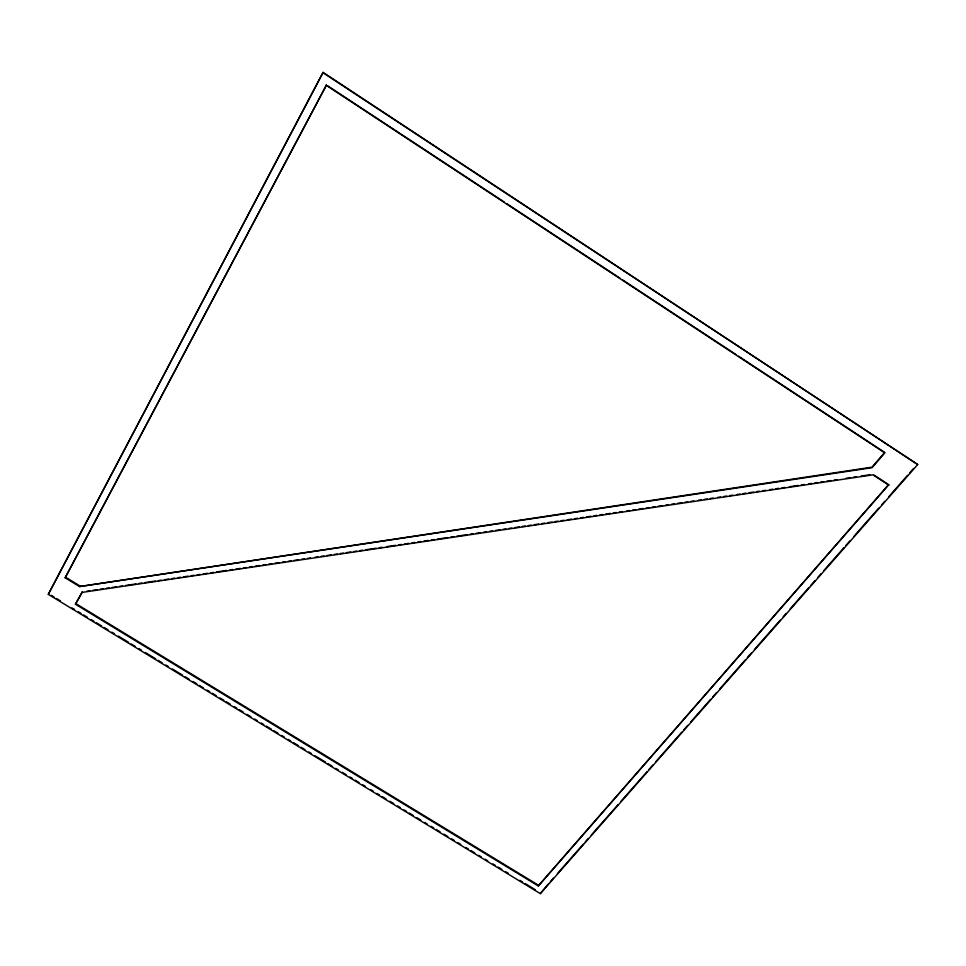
<?xml version="1.0" encoding="UTF-8"?>
<svg xmlns="http://www.w3.org/2000/svg" width="966" height="966" viewBox="0 0 966 966"><rect width="100%" height="100%" fill="white"/><g stroke="black" fill="none" stroke-linecap="round" stroke-linejoin="round"><path stroke-width="1.45" d="M540.332 893.622L917.7 464.537L323.103 72.378L48.3 594.356L540.332 893.622L548.422 883.83M75.445 604.221L82.303 591.917L75.445 604.221L538.303 885.967L888.684 484.678L874.097 475.115M323.103 72.378L48.3 594.356M65.157 577.801L326.46 85.032L65.157 577.801L79.538 586.567L872.105 467.689L884.832 452.909L326.085 85.213M79.538 586.567L871.96 467.17L884.675 452.39L738.507 356.188M538.303 885.967L888.684 484.678M550.415 881.56L553.397 878.166M557.382 873.638L583.247 844.224M585.239 841.954L588.222 838.56M591.204 835.167L618.071 804.618M621.053 801.225L646.918 771.798M648.91 769.54L652.883 765.012M655.866 761.619L681.742 732.192M683.723 729.934L687.707 725.406M690.69 722.013L710.59 699.372M712.582 697.114L716.555 692.586M719.537 689.193L745.402 659.766M747.394 657.508L751.379 652.98M754.361 649.587L780.226 620.172M783.209 616.767L786.191 613.374M790.176 608.846L809.073 587.352M811.066 585.082L815.05 580.566M818.033 577.161L821.015 573.768M823.998 570.375L843.898 547.746M845.89 545.476L849.863 540.96M853.847 536.432L878.722 508.14M881.704 504.747L884.687 501.354M888.672 496.826L907.569 475.32M909.561 473.062L913.534 468.534M86.783 591.252L89.766 590.806M92.748 590.359L97.216 589.695M100.198 589.248L103.193 588.813M106.175 588.366L109.158 587.92M112.141 587.473L116.608 586.809M119.591 586.362L122.573 585.927M125.568 585.481L136.001 583.923M138.983 583.488L141.966 583.041M144.948 582.595L155.393 581.037M158.376 580.602L161.358 580.155M164.341 579.709L168.821 579.045M171.803 578.598L174.786 578.163M177.768 577.716L180.751 577.27M183.733 576.823L188.213 576.159M191.196 575.712L194.178 575.277M197.161 574.83L200.143 574.384M203.126 573.937L207.605 573.273M210.588 572.838L213.571 572.391M216.553 571.944L226.998 570.387M229.98 569.952L232.963 569.505M235.946 569.059L240.413 568.394M243.408 567.948L246.39 567.513M249.373 567.066L252.355 566.619M255.338 566.173L259.806 565.508M262.788 565.062L265.783 564.627M268.765 564.18L271.748 563.733M274.73 563.287L279.198 562.623M282.181 562.188L285.163 561.741M288.158 561.294L291.14 560.848M294.123 560.413L298.591 559.737M301.573 559.302L304.556 558.855M307.538 558.408L310.533 557.962M315.001 557.297L317.983 556.863M320.966 556.416L323.948 555.969M326.931 555.522L331.41 554.858M334.393 554.412L337.375 553.977M340.358 553.53L343.341 553.083M346.323 552.637L350.803 551.972M353.785 551.538L356.768 551.091M359.75 550.644L362.733 550.197M365.716 549.763L376.16 548.205M379.143 547.758L382.125 547.311M386.605 546.647L395.553 545.319M398.535 544.872L401.518 544.438M404.5 543.991L408.98 543.327M411.963 542.88L414.945 542.433M417.928 541.986L420.91 541.552M423.893 541.105L428.373 540.441M431.355 539.994L434.338 539.547M437.32 539.113L447.753 537.555M450.748 537.108L453.73 536.661M456.713 536.227L467.146 534.669M470.128 534.222L473.123 533.787M476.105 533.341L480.573 532.677M483.555 532.23L486.538 531.783M489.52 531.336L492.503 530.902M495.486 530.455L499.965 529.791M502.948 529.344L505.93 528.897M508.913 528.462L511.895 528.016M514.878 527.569L519.358 526.905M522.34 526.458L525.323 526.011M528.305 525.576L531.288 525.13M534.27 524.683L538.75 524.019M541.733 523.572L544.715 523.137M547.698 522.691L552.178 522.026M555.16 521.58L558.143 521.133M561.125 520.686L564.108 520.251M567.09 519.805L571.57 519.14M574.553 518.694L577.535 518.247M580.518 517.812L583.5 517.365M586.483 516.919L590.963 516.255M593.945 515.808L596.928 515.361M599.91 514.926L602.893 514.48M605.875 514.033L610.343 513.369M613.338 512.922L616.32 512.487M619.303 512.04L622.285 511.594M626.753 510.929L629.735 510.483M632.718 510.036L635.713 509.601M638.695 509.154L643.163 508.49M646.145 508.044L649.128 507.597M652.11 507.162L655.093 506.715M658.075 506.269L662.555 505.604M665.538 505.158L668.52 504.711M671.503 504.276L674.485 503.829M677.468 503.383L681.948 502.718M684.93 502.272L687.913 501.837M690.895 501.39L693.878 500.943M698.358 500.279L701.34 499.833M704.323 499.386L707.305 498.951M710.288 498.504L713.27 498.058M717.75 497.393L720.733 496.947M723.715 496.512L726.698 496.065M729.68 495.618L732.663 495.172M737.143 494.507L740.125 494.061M743.108 493.626L746.09 493.179M749.073 492.732L753.552 492.068M756.535 491.622L759.518 491.187M762.5 490.74L765.483 490.293M769.95 489.629L772.933 489.182M775.927 488.736L778.91 488.301M781.892 487.854L784.875 487.407M789.343 486.743L798.302 485.415M801.285 484.968L804.267 484.521M808.735 483.857L811.718 483.411M814.7 482.976L817.683 482.529M820.665 482.082L823.66 481.636M826.642 481.201L831.11 480.537M834.093 480.09L837.075 479.643M846.035 478.315L850.503 477.651M853.485 477.204L856.468 476.757M860.947 476.093L869.895 474.765M81.808 592.46L873.023 474.849L888.841 485.222M75.94 603.665L538.436 885.218M51.391 595.37L53.963 596.94M56.535 598.509L60.399 600.852M71.979 607.904L74.551 609.461M78.415 611.816L80.987 613.386M83.571 614.944L87.423 617.298M91.287 619.641L93.859 621.21M96.431 622.78L101.587 625.908M104.159 627.477L108.023 629.82M111.875 632.175L114.459 633.732M118.311 636.087L128.611 642.354M131.183 643.911L135.047 646.266M138.911 648.609L141.483 650.178M145.347 652.521L155.635 658.788M158.219 660.358L162.071 662.7M165.935 665.055L168.507 666.625M172.371 668.967L182.671 675.234M185.243 676.792L189.107 679.146M192.971 681.489L196.822 683.843M199.394 685.413L203.258 687.756M207.122 690.11L209.694 691.668M212.266 693.238L216.13 695.592M219.994 697.935L223.858 700.29M226.43 701.847L230.294 704.202M234.146 706.544L236.73 708.114M239.302 709.684L243.154 712.027M247.018 714.381L250.882 716.724M254.746 719.078L257.318 720.636M261.182 722.991L263.754 724.548M266.326 726.118L271.47 729.245M274.054 730.815L277.906 733.17M281.77 735.512L284.342 737.082M288.206 739.425L290.778 740.994M293.35 742.564L298.506 745.692M301.078 747.261L304.942 749.604M308.794 751.959L311.378 753.516M315.23 755.871L325.53 762.138M328.102 763.695L331.966 766.05M335.83 768.393L338.402 769.962M342.266 772.305L346.13 774.66M349.982 777.002L352.554 778.572M355.138 780.142L358.99 782.484M362.854 784.839L365.426 786.409M370.582 789.536L373.154 791.106M377.018 793.448L379.59 795.018M382.162 796.576L386.026 798.93M389.89 801.273L393.742 803.627M397.606 805.97L400.178 807.54M404.042 809.894L406.614 811.452M409.186 813.022L413.05 815.364M416.914 817.719L420.778 820.062M424.629 822.416L427.214 823.986M431.065 826.328L433.649 827.898M436.221 829.468L440.073 831.811M443.937 834.165L447.801 836.508M451.665 838.862L454.237 840.42M458.101 842.775L460.673 844.332M465.817 847.472L468.389 849.029M470.973 850.599L474.825 852.954M478.689 855.296L481.261 856.866M485.125 859.209L487.697 860.778M492.853 863.906L495.425 865.476M497.997 867.045L501.861 869.388M505.713 871.743L508.297 873.3M519.877 880.352L522.449 881.922M525.021 883.479L535.321 889.746M65.664 577.257L80.033 586.036M327.715 85.853L504.131 201.954M506.655 203.609L620.063 278.244M622.575 279.899L735.983 354.534M322.729 72.559L917.7 464.537"/></g></svg>
